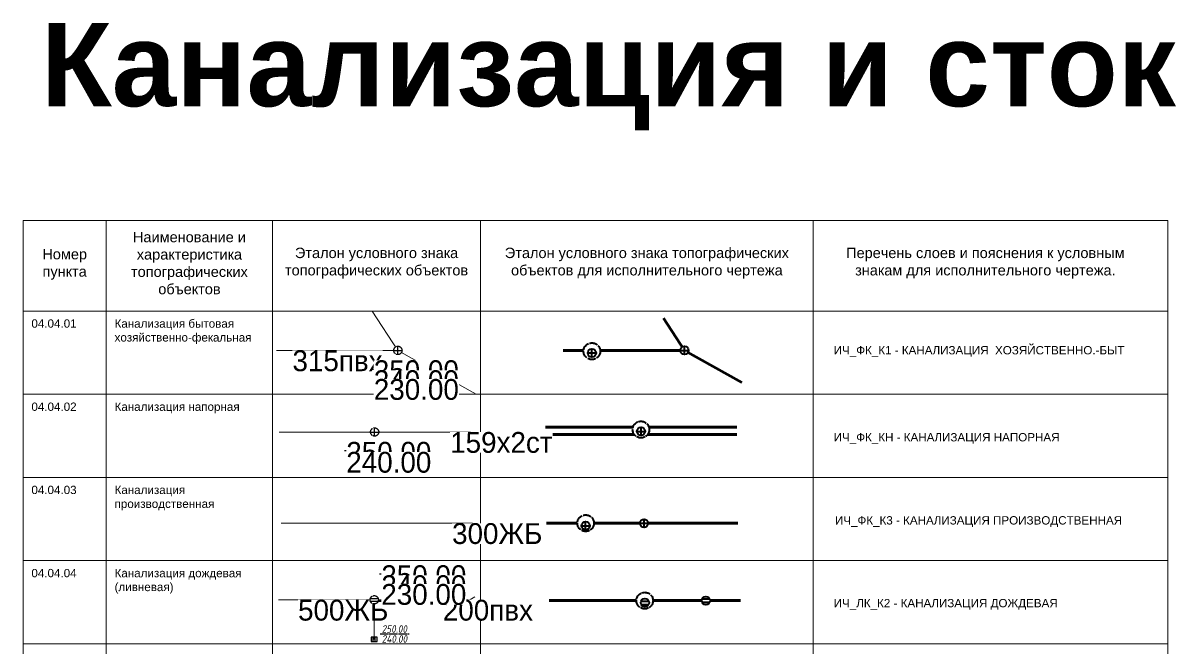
# Paper-space layout 'Канализация.' of a CAD drawing. Header units: metres. Extents: x -615 to -476, y 86 to 241.
# Drawn here: x -615 to -476.4, y 165.7 to 240.8 of the extents above; entities that cross this region are included whole.
import ezdxf
from ezdxf.enums import TextEntityAlignment as Align
from ezdxf.lldxf.tags import DXFTag

# ---------------------------------------------------------------- set-up
doc = ezdxf.new("R2018")
doc.units = ezdxf.units.M
doc.set_wipeout_variables(frame=1)
doc.linetypes.add('DOT', pattern=[0.5, 0, -0.5])
doc.linetypes.add('T_04.LINE', pattern=[1, 1, 0])
for name, color, linetype, lineweight in [('01_Оформление', 7, 'Continuous', 20), ('13_Канализация Бытовая', 22, 'Continuous', 20), ('14_Канализация Дождевая', 30, 'Continuous', 20), ('ИЧ_ЛК_К2', 30, 'Continuous', 60), ('ИЧ_ФК_К1', 22, 'Continuous', 60), ('ИЧ_ФК_К3', 22, 'Continuous', 60), ('ИЧ_ФК_КН', 22, 'Continuous', 60)]:
    doc.layers.add(name, color=color, linetype=linetype, lineweight=lineweight)
doc.styles.get("Standard").update_dxf_attribs({"font": 'isocpeur.ttf', "width": 1.1})
doc.styles.add('Д-431', font='ARIALNI.TTF')
doc.styles.add('Д-432', font='geniso.shx', dxfattribs={"oblique": 10})
doc.styles.add('Т-132', font='arial.ttf')
tags = doc.linetypes.add('T_04.04.01', pattern='A,4,-1,2,-0.5,["К",Д-431,S=0.9,R=0,X=-0.35,Y=-0.45],-0.5,2,-1', length=11).pattern_tags.tags
tags[10] = DXFTag(74, 10)
tags = doc.linetypes.add('T_04.04.02', pattern='A,4,-1,1.7,-0.8,["Кн",Д-431,S=0.9,R=0,X=-0.65,Y=-0.45],-0.7,1.7,-1', length=10.9).pattern_tags.tags
tags[10] = DXFTag(74, 10)
tags = doc.linetypes.add('T_04.04.03', pattern='A,4,-1,1.5,-1.2,["Кпр",Д-431,S=0.9,R=0,X=-1.1,Y=-0.45],-0.8,1.5,-1', length=11).pattern_tags.tags
tags[10] = DXFTag(74, 10)
tags = doc.linetypes.add('T_04.04.04', pattern='A,4,-1,2,-0.5,["Л",Д-431,S=0.9,R=0,X=-0.35,Y=-0.45],-0.5,2,-1', length=11).pattern_tags.tags
tags[10] = DXFTag(74, 10)

# ---------------------------------------------------------------- blocks, each defined once
blk = doc.blocks.new('ИГО_Канализация')
at = {"color": 0, "linetype": 'Continuous', "lineweight": -2}
for p, q in [((0, 0), (0, 0.5)), ((-0.5, 0), (0, 0)), ((0, 0), (0.5, 0)), ((0, -0.5), (0, 0))]:
    blk.add_line(p, q, dxfattribs=at)
blk.add_circle((0, 0), 0.5, dxfattribs=at)
blk.add_wipeout([(0.5, 0), (0.5, 0.05), (0.49, 0.1), (0.48, 0.15), (0.46, 0.19), (0.44, 0.24), (0.42, 0.28), (0.39, 0.32), (0.35, 0.35), (0.32, 0.39), (0.28, 0.42), (0.24, 0.44), (0.19, 0.46), (0.15, 0.48), (0.1, 0.49), (0.05, 0.5), (0, 0.5), (-0.05, 0.5), (-0.1, 0.49), (-0.15, 0.48), (-0.19, 0.46), (-0.24, 0.44), (-0.28, 0.42), (-0.32, 0.39), (-0.35, 0.35), (-0.39, 0.32), (-0.42, 0.28), (-0.44, 0.24), (-0.46, 0.19), (-0.48, 0.15), (-0.49, 0.1), (-0.5, 0.05), (-0.5, 0), (-0.5, -0.05), (-0.49, -0.1), (-0.48, -0.15), (-0.46, -0.19), (-0.44, -0.24), (-0.42, -0.28), (-0.39, -0.32), (-0.35, -0.35), (-0.32, -0.39), (-0.28, -0.42), (-0.24, -0.44), (-0.19, -0.46), (-0.15, -0.48), (-0.1, -0.49), (-0.05, -0.5), (0, -0.5), (0.05, -0.5), (0.1, -0.49), (0.15, -0.48), (0.19, -0.46), (0.24, -0.44), (0.28, -0.42), (0.32, -0.39), (0.35, -0.35), (0.39, -0.32), (0.42, -0.28), (0.44, -0.24), (0.46, -0.19), (0.48, -0.15), (0.49, -0.1), (0.5, -0.05)], dxfattribs=at)
for p, q in [((-0.5, 0), (0.5, 0)), ((0, 0), (0, 0.5)), ((-0.5, 0), (0, 0)), ((-0.5, 0), (0, 0)), ((0, 0), (0.5, 0)), ((0, -0.5), (0, 0)), ((0, 0), (0.5, 0))]:
    blk.add_line(p, q, dxfattribs=at)
blk.add_circle((0, 0), 0.5, dxfattribs=at)
blk = doc.blocks.new('ИГО_Ливневка')
at = {"color": 0, "linetype": 'Continuous', "lineweight": -2}
for p, q in [((-0.46, 0.2), (0.46, 0.2)), ((-0.46, -0.2), (0.46, -0.2))]:
    blk.add_line(p, q, dxfattribs=at)
blk.add_circle((0, 0), 0.5, dxfattribs=at)
blk.add_wipeout([(0.5, 0), (0.5, 0.05), (0.49, 0.1), (0.48, 0.15), (0.46, 0.19), (0.44, 0.24), (0.42, 0.28), (0.39, 0.32), (0.35, 0.35), (0.32, 0.39), (0.28, 0.42), (0.24, 0.44), (0.19, 0.46), (0.15, 0.48), (0.1, 0.49), (0.05, 0.5), (0, 0.5), (-0.05, 0.5), (-0.1, 0.49), (-0.15, 0.48), (-0.19, 0.46), (-0.24, 0.44), (-0.28, 0.42), (-0.32, 0.39), (-0.35, 0.35), (-0.39, 0.32), (-0.42, 0.28), (-0.44, 0.24), (-0.46, 0.19), (-0.48, 0.15), (-0.49, 0.1), (-0.5, 0.05), (-0.5, 0), (-0.5, -0.05), (-0.49, -0.1), (-0.48, -0.15), (-0.46, -0.19), (-0.44, -0.24), (-0.42, -0.28), (-0.39, -0.32), (-0.35, -0.35), (-0.32, -0.39), (-0.28, -0.42), (-0.24, -0.44), (-0.19, -0.46), (-0.15, -0.48), (-0.1, -0.49), (-0.05, -0.5), (0, -0.5), (0.05, -0.5), (0.1, -0.49), (0.15, -0.48), (0.19, -0.46), (0.24, -0.44), (0.28, -0.42), (0.32, -0.39), (0.35, -0.35), (0.39, -0.32), (0.42, -0.28), (0.44, -0.24), (0.46, -0.19), (0.48, -0.15), (0.49, -0.1), (0.5, -0.05)], dxfattribs=at)
for p, q in [((-0.46, 0.2), (0.46, 0.2)), ((-0.46, -0.2), (0.46, -0.2))]:
    blk.add_line(p, q, dxfattribs=at)
blk.add_circle((0, 0), 0.5, dxfattribs=at)
blk = doc.blocks.new('*U77')
at = {"color": 0, "lineweight": 30, "flags": 106}
blk.add_attdef('d-', text='', height=0.9, dxfattribs=at).set_placement((0, 0), align=Align.MIDDLE_CENTER)
blk = doc.blocks.new('*U76')
at = {"color": 0, "lineweight": 30, "flags": 106}
blk.add_attdef('d-', text='', height=0.9, dxfattribs=at).set_placement((0, 0), align=Align.MIDDLE_CENTER)
blk = doc.blocks.new('*U74')
at = {"color": 0, "lineweight": 30, "flags": 106}
blk.add_attdef('d-', text='', height=0.9, dxfattribs=at).set_placement((0, 0), align=Align.MIDDLE_CENTER)
blk = doc.blocks.new('*U73')
at = {"color": 0, "lineweight": 30, "flags": 106}
blk.add_attdef('d-', text='', height=0.9, dxfattribs=at).set_placement((0, 0), align=Align.MIDDLE_CENTER)
blk = doc.blocks.new('*U70')
at = {"color": 0, "lineweight": 30, "flags": 106}
blk.add_attdef('d-', text='', height=0.9, dxfattribs=at).set_placement((0, 0), align=Align.MIDDLE_CENTER)
blk = doc.blocks.new('T_04.01.04')
at = {"color": 0, "linetype": 'DOT', "lineweight": 0, "ltscale": 10}
blk.add_wipeout([(-0.1, 0.49), (-0.19, 0.46), (-0.28, 0.42), (-0.35, 0.35), (-0.42, 0.28), (-0.46, 0.19), (-0.49, 0.1), (-0.5, 0), (-0.49, -0.1), (-0.46, -0.19), (-0.42, -0.28), (-0.35, -0.35), (-0.28, -0.42), (-0.19, -0.46), (-0.1, -0.49), (0, -0.5), (0.1, -0.49), (0.19, -0.46), (0.28, -0.42), (0.35, -0.35), (0.42, -0.28), (0.46, -0.19), (0.49, -0.1), (0.5, 0), (0.49, 0.1), (0.46, 0.19), (0.42, 0.28), (0.35, 0.35), (0.28, 0.42), (0.19, 0.46), (0.1, 0.49), (0, 0.5)], dxfattribs=at)
at = {"color": 0, "linetype": 'T_04.LINE', "lineweight": -2}
for p, q in [((-0.47, 0.16), (0.47, 0.16)), ((-0.47, -0.16), (0.47, -0.16))]:
    blk.add_line(p, q, dxfattribs=at)
blk.add_circle((0, 0), 0.5, dxfattribs=at)
blk = doc.blocks.new('*U38')
at = {"color": 0, "linetype": 'T_04.LINE', "lineweight": -2}
blk.add_line((0.65, 3.11), (4.15, 3.11), dxfattribs=at)
blk.add_blockref('T_04.01.04', (0, 0), dxfattribs=at)
at = {"color": 0, "linetype": 'T_04.LINE', "lineweight": -2, "oblique": 10, "flags": 104}
for tag, p in [('Z', (0.85, 4.16)), ('Z1', (0.85, 2.96)), ('Z2', (0.85, 1.91))]:
    blk.add_attdef(tag, text='', height=0.9, dxfattribs=at).set_placement(p, align=Align.TOP_LEFT)
blk.add_attdef('Z3', text='', height=0.9, dxfattribs=at).set_placement((0.85, 0.86), align=Align.TOP_LEFT)
blk = doc.blocks.new('T_04.01.03')
at = {"color": 0, "linetype": 'DOT', "lineweight": 0, "ltscale": 10}
blk.add_wipeout([(-0.1, 0.49), (-0.19, 0.46), (-0.28, 0.42), (-0.35, 0.35), (-0.42, 0.28), (-0.46, 0.19), (-0.49, 0.1), (-0.5, 0), (-0.49, -0.1), (-0.46, -0.19), (-0.42, -0.28), (-0.35, -0.35), (-0.28, -0.42), (-0.19, -0.46), (-0.1, -0.49), (0, -0.5), (0.1, -0.49), (0.19, -0.46), (0.28, -0.42), (0.35, -0.35), (0.42, -0.28), (0.46, -0.19), (0.49, -0.1), (0.5, 0), (0.49, 0.1), (0.46, 0.19), (0.42, 0.28), (0.35, 0.35), (0.28, 0.42), (0.19, 0.46), (0.1, 0.49), (0, 0.5)], dxfattribs=at)
at = {"color": 0, "linetype": 'T_04.LINE', "lineweight": -2}
for p, q in [((-0.5, 0), (0.5, 0)), ((0, -0.5), (0, 0.5))]:
    blk.add_line(p, q, dxfattribs=at)
blk.add_circle((0, 0), 0.5, dxfattribs=at)
blk = doc.blocks.new('*U37')
at = {"color": 0, "linetype": 'T_04.LINE', "lineweight": -2}
blk.add_line((-3.61, -2.24), (-0.11, -2.24), dxfattribs=at)
at = {"color": 0, "linetype": 'T_04.LINE', "lineweight": -2, "oblique": 10, "flags": 104}
for tag, p in [('Z', (-3.41, -1.19)), ('Z1', (-3.41, -2.39)), ('Z2', (-3.41, -3.44)), ('Z3', (-3.41, -4.49))]:
    blk.add_attdef(tag, text='', height=0.9, dxfattribs=at).set_placement(p, align=Align.TOP_LEFT)
at = {"color": 0, "linetype": 'T_04.LINE', "lineweight": -2}
blk.add_blockref('T_04.01.03', (0, 0), dxfattribs=at)
blk = doc.blocks.new('*U36')
at = {"color": 0, "linetype": 'T_04.LINE', "lineweight": -2}
blk.add_line((-3.08, -2.24), (0.42, -2.24), dxfattribs=at)
at = {"color": 0, "linetype": 'T_04.LINE', "lineweight": -2, "oblique": 10, "flags": 104}
for tag, p in [('Z', (-2.88, -1.19)), ('Z1', (-2.88, -2.39)), ('Z2', (-2.88, -3.44)), ('Z3', (-2.88, -4.49))]:
    blk.add_attdef(tag, text='', height=0.9, dxfattribs=at).set_placement(p, align=Align.TOP_LEFT)
at = {"color": 0, "linetype": 'T_04.LINE', "lineweight": -2}
blk.add_blockref('T_04.01.03', (0, 0), dxfattribs=at)
blk = doc.blocks.new('*U179')
at = {"color": 0, "linetype": 'DOT', "lineweight": 0, "ltscale": 10}
blk.add_wipeout([(-0.2, 0.98), (-0.38, 0.92), (-0.56, 0.83), (-0.71, 0.71), (-0.83, 0.56), (-0.92, 0.38), (-0.98, 0.2), (-1, 0), (-0.98, -0.2), (-0.92, -0.38), (-0.83, -0.56), (-0.71, -0.71), (-0.56, -0.83), (-0.38, -0.92), (-0.2, -0.98), (0, -1), (0.2, -0.98), (0.38, -0.92), (0.56, -0.83), (0.71, -0.71), (0.83, -0.56), (0.92, -0.38), (0.98, -0.2), (1, 0), (0.98, 0.2), (0.92, 0.38), (0.83, 0.56), (0.71, 0.71), (0.56, 0.83), (0.38, 0.92), (0.2, 0.98), (0, 1)], dxfattribs=at)
at = {"color": 0, "linetype": 'T_04.LINE', "lineweight": 40}
blk.add_circle((0, 0), 1, dxfattribs=at)
blk = doc.blocks.new('*U180')
at = {"color": 0, "linetype": 'DOT', "lineweight": 0, "ltscale": 10}
blk.add_wipeout([(-0.2, 0.98), (-0.38, 0.92), (-0.56, 0.83), (-0.71, 0.71), (-0.83, 0.56), (-0.92, 0.38), (-0.98, 0.2), (-1, 0), (-0.98, -0.2), (-0.92, -0.38), (-0.83, -0.56), (-0.71, -0.71), (-0.56, -0.83), (-0.38, -0.92), (-0.2, -0.98), (0, -1), (0.2, -0.98), (0.38, -0.92), (0.56, -0.83), (0.71, -0.71), (0.83, -0.56), (0.92, -0.38), (0.98, -0.2), (1, 0), (0.98, 0.2), (0.92, 0.38), (0.83, 0.56), (0.71, 0.71), (0.56, 0.83), (0.38, 0.92), (0.2, 0.98), (0, 1)], dxfattribs=at)
at = {"color": 0, "linetype": 'T_04.LINE', "lineweight": 40}
blk.add_circle((0, 0), 1, dxfattribs=at)
blk = doc.blocks.new('*U181')
at = {"color": 0, "linetype": 'DOT', "lineweight": 0, "ltscale": 10}
blk.add_wipeout([(-0.2, 0.98), (-0.38, 0.92), (-0.56, 0.83), (-0.71, 0.71), (-0.83, 0.56), (-0.92, 0.38), (-0.98, 0.2), (-1, 0), (-0.98, -0.2), (-0.92, -0.38), (-0.83, -0.56), (-0.71, -0.71), (-0.56, -0.83), (-0.38, -0.92), (-0.2, -0.98), (0, -1), (0.2, -0.98), (0.38, -0.92), (0.56, -0.83), (0.71, -0.71), (0.83, -0.56), (0.92, -0.38), (0.98, -0.2), (1, 0), (0.98, 0.2), (0.92, 0.38), (0.83, 0.56), (0.71, 0.71), (0.56, 0.83), (0.38, 0.92), (0.2, 0.98), (0, 1)], dxfattribs=at)
at = {"color": 0, "linetype": 'T_04.LINE', "lineweight": 40}
blk.add_circle((0, 0), 1, dxfattribs=at)

psp = doc.layouts.new('Канализация.')

# ---------------------------------------------------------------- linework, layer by layer
at = {"linetype": 'T_04.LINE', "lineweight": -2}
psp.add_line((-572.11, 167.35), (-568.61, 167.35), dxfattribs=at)
psp.add_lwpolyline([(-573.2, 166.45), (-572.45, 166.45), (-572.45, 166.95), (-573.2, 166.95)], close=True, dxfattribs=at)
for points in [[(-572.95, 166.45), (-572.95, 166.95)], [(-572.7, 166.45), (-572.7, 166.95)]]:
    psp.add_lwpolyline(points, dxfattribs=at)
at = {"layer": '01_Оформление'}
for p, q in [((-615.04, 217.06), (-477.42, 217.06)), ((-615.04, 217.06), (-615.04, 206.17)), ((-605.04, 217.06), (-605.04, 206.17)), ((-585.04, 217.06), (-585.04, 206.17)), ((-560.04, 217.06), (-560.04, 206.17)), ((-520.04, 217.06), (-520.04, 206.17)), ((-477.42, 217.06), (-477.42, 206.17)), ((-477.42, 217.06), (-477.42, 206.17)), ((-615.04, 206.17), (-480.04, 206.17)), ((-615.04, 206.17), (-615.04, 86.17)), ((-615.04, 206.17), (-480.04, 206.17)), ((-615.04, 206.17), (-477.42, 206.17)), ((-605.04, 206.17), (-605.04, 86.17)), ((-585.04, 206.17), (-585.04, 86.17)), ((-560.04, 206.17), (-560.04, 86.17)), ((-520.04, 206.17), (-520.04, 86.17)), ((-477.42, 206.17), (-477.42, 86.17)), ((-615.04, 196.17), (-477.42, 196.17)), ((-615.04, 186.17), (-477.42, 186.17)), ((-615.04, 176.17), (-477.42, 176.17)), ((-615.04, 166.17), (-477.42, 166.17))]:
    psp.add_line(p, q, dxfattribs=at)
at = {"layer": '13_Канализация Бытовая', "linetype": 'T_04.04.01'}
for points in [[(-569.98, 201.44), (-573.07, 206.17)], [(-569.98, 201.44), (-560.57, 196.17)]]:
    psp.add_lwpolyline(points, dxfattribs=at)
at = {"layer": '13_Канализация Бытовая', "linetype": 'T_04.04.01', "flags": 128}
psp.add_lwpolyline([(-584.57, 201.44), (-569.98, 201.44)], dxfattribs=at)
at = {"layer": '13_Канализация Бытовая', "linetype": 'T_04.04.02'}
for points in [[(-584.26, 191.63), (-572.76, 191.63)], [(-572.76, 191.63), (-561.26, 191.63)]]:
    psp.add_lwpolyline(points, dxfattribs=at)
at = {"layer": '13_Канализация Бытовая', "linetype": 'T_04.04.03', "flags": 128}
psp.add_lwpolyline([(-583.99, 180.67), (-560.99, 180.67)], dxfattribs=at)
at = {"layer": '14_Канализация Дождевая', "linetype": 'T_04.04.04'}
for points in [[(-584.32, 171.46), (-572.82, 171.46)], [(-572.82, 171.46), (-572.82, 166.7)], [(-572.82, 171.46), (-561.32, 171.46)], [(-560.72, 171.8), (-561.32, 171.46), (-560.72, 171.12)]]:
    psp.add_lwpolyline(points, dxfattribs=at)
at = {"layer": 'ИЧ_ЛК_К2'}
for points in [[(-551.8, 171.36), (-540.3, 171.36)], [(-540.3, 171.36), (-528.8, 171.36)]]:
    psp.add_lwpolyline(points, dxfattribs=at)
at = {"layer": 'ИЧ_ФК_К1'}
for points in [[(-535.52, 201.44), (-538.04, 205.31)], [(-535.52, 201.44), (-528.61, 197.57)]]:
    psp.add_lwpolyline(points, dxfattribs=at)
at = {"layer": 'ИЧ_ФК_К1', "flags": 128}
psp.add_lwpolyline([(-550.1, 201.44), (-535.52, 201.44)], dxfattribs=at)
at = {"layer": 'ИЧ_ФК_К3', "flags": 128}
psp.add_lwpolyline([(-552.1, 180.67), (-529.1, 180.67)], dxfattribs=at)
at = {"layer": 'ИЧ_ФК_КН'}
for points in [[(-552.24, 192.22), (-540.74, 192.22)], [(-552.24, 191.34), (-540.74, 191.34)], [(-540.74, 192.22), (-529.24, 192.22)], [(-540.74, 191.34), (-529.24, 191.34)]]:
    psp.add_lwpolyline(points, dxfattribs=at)

# ---------------------------------------------------------------- block references
ref = psp.add_blockref('*U70', (-582.65, 201.44))
lines = psp.add_mtext('315пвх', dxfattribs={"color": 0, "insert": (-582.65, 201.44), "char_height": 2.5, "attachment_point": 1, "bg_fill": 3, "box_fill_scale": 1, "bg_fill_color": 256, "bg_fill_transparency": 0})
ref.add_attrib('d-', '', (-582.65, 201.44), dxfattribs={"flags": 104}).embed_mtext(lines)
ref = psp.add_blockref('*U73', (-563.69, 191.63))
lines = psp.add_mtext('159х2ст', dxfattribs={"color": 0, "insert": (-563.69, 191.63), "char_height": 2.5, "attachment_point": 1, "bg_fill": 3, "box_fill_scale": 1, "bg_fill_color": 256, "bg_fill_transparency": 0})
ref.add_attrib('d-', '', (-563.69, 191.63), dxfattribs={"flags": 104}).embed_mtext(lines)
ref = psp.add_blockref('*U74', (-563.46, 180.67))
lines = psp.add_mtext('300ЖБ', dxfattribs={"color": 0, "insert": (-563.46, 180.67), "char_height": 2.5, "attachment_point": 1, "bg_fill": 3, "box_fill_scale": 1, "bg_fill_color": 256, "bg_fill_transparency": 0})
ref.add_attrib('d-', '', (-563.46, 180.67), dxfattribs={"flags": 104}).embed_mtext(lines)
ref = psp.add_blockref('*U77', (-581.98, 171.46))
lines = psp.add_mtext('500ЖБ', dxfattribs={"color": 0, "insert": (-581.98, 171.46), "char_height": 2.5, "attachment_point": 1, "bg_fill": 3, "box_fill_scale": 1, "bg_fill_color": 256, "bg_fill_transparency": 0})
ref.add_attrib('d-', '', (-581.98, 171.46), dxfattribs={"flags": 104}).embed_mtext(lines)
ref = psp.add_blockref('*U76', (-564.57, 171.46))
lines = psp.add_mtext('200пвх', dxfattribs={"color": 0, "insert": (-564.57, 171.46), "char_height": 2.5, "attachment_point": 1, "bg_fill": 3, "box_fill_scale": 1, "bg_fill_color": 256, "bg_fill_transparency": 0})
ref.add_attrib('d-', '', (-564.57, 171.46), dxfattribs={"flags": 104}).embed_mtext(lines)

# ---------------------------------------------------------------- texts
at = {"layer": '01_Оформление', "style": 'Т-132'}
for s, insert, char_height, width, attachment_point in [('{\\fArial|b1|i0|c204|p34;Канализация и сток}', (-544.67, 234.34), 10, 154.4656, 5), ('{\\fArial|b0|i0|c204|p34;Наименование и характеристика топографических объектов}', (-595.04, 211.93), 1.25, 18, 5), ('Номер пункта', (-610.04, 211.78), 1.25, 8, 5), ('Эталон условного знака топографических объектов', (-572.54, 211.93), 1.25, 23, 5), ('Эталон условного знака топографических объектов для исполнительного чертежа', (-540.04, 211.93), 1.25, 38, 5), ('Перечень слоев и пояснения к условным знакам для исполнительного чертежа.', (-499.34, 211.93), 1.25, 38, 5), ('04.04.01', (-614.04, 205.17), 1, 8, 1), ('Канализация бытовая хозяйственно-фекальная', (-604.04, 205.17), 1, 18, 1), ('04.04.02', (-614.04, 195.17), 1, 8, 1), ('Канализация напорная', (-604.04, 195.17), 1, 18, 1), ('04.04.03', (-614.04, 185.17), 1, 8, 1), ('Канализация производственная', (-604.04, 185.17), 1, 18, 1), ('04.04.04', (-614.04, 175.17), 1, 8, 1), ('Канализация дождевая (ливневая) ', (-604.04, 175.17), 1, 18, 1)]:
    psp.add_mtext(s, dxfattribs=dict(at, insert=insert, char_height=char_height, width=width, attachment_point=attachment_point))
at = {"layer": 'ИЧ_ЛК_К2', "style": 'Т-132'}
psp.add_text('ИЧ_ЛК_К2 - КАНАЛИЗАЦИЯ ДОЖДЕВАЯ', height=1, dxfattribs=at).set_placement((-517.58, 170.56))
at = {"layer": 'ИЧ_ФК_К1', "style": 'Т-132'}
psp.add_text('ИЧ_ФК_К1 - КАНАЛИЗАЦИЯ  ХОЗЯЙСТВЕННО.-БЫТ', height=1, dxfattribs=at).set_placement((-517.58, 200.96))
at = {"layer": 'ИЧ_ФК_К3', "style": 'Т-132'}
psp.add_text('ИЧ_ФК_К3 - КАНАЛИЗАЦИЯ ПРОИЗВОДСТВЕННАЯ', height=1, dxfattribs=at).set_placement((-517.43, 180.51))
at = {"layer": 'ИЧ_ФК_КН', "style": 'Т-132'}
psp.add_text('ИЧ_ФК_КН - КАНАЛИЗАЦИЯ НАПОРНАЯ', height=1, dxfattribs=at).set_placement((-517.58, 190.5))

# ---------------------------------------------------------------- next in the draw order: block references
ref = psp.add_blockref('*U36', (-569.98, 201.44))
lines = psp.add_mtext('250.00', dxfattribs={"color": 0, "linetype": 'T_04.LINE', "lineweight": -2, "insert": (-572.87, 200.25), "char_height": 2.5, "attachment_point": 1, "bg_fill": 3, "box_fill_scale": 1, "bg_fill_color": 256, "bg_fill_transparency": 0})
ref.add_attrib('Z', '', (-572.87, 200.25), dxfattribs={"flags": 104}).embed_mtext(lines)
lines = psp.add_mtext('240.00', dxfattribs={"color": 0, "linetype": 'T_04.LINE', "lineweight": -2, "insert": (-572.87, 199.05), "char_height": 2.5, "attachment_point": 1, "bg_fill": 3, "box_fill_scale": 1, "bg_fill_color": 256, "bg_fill_transparency": 0})
ref.add_attrib('Z1', '', (-572.87, 199.05), dxfattribs={"flags": 104}).embed_mtext(lines)
lines = psp.add_mtext('230.00', dxfattribs={"color": 0, "linetype": 'T_04.LINE', "lineweight": -2, "insert": (-572.87, 198), "char_height": 2.5, "attachment_point": 1, "bg_fill": 3, "box_fill_scale": 1, "bg_fill_color": 256, "bg_fill_transparency": 0})
ref.add_attrib('Z2', '', (-572.87, 198), dxfattribs={"flags": 104}).embed_mtext(lines)
ref = psp.add_blockref('*U37', (-572.77, 191.63))
lines = psp.add_mtext('250.00', dxfattribs={"color": 0, "linetype": 'T_04.LINE', "lineweight": -2, "insert": (-576.18, 190.44), "char_height": 2.5, "attachment_point": 1, "bg_fill": 3, "box_fill_scale": 1, "bg_fill_color": 256, "bg_fill_transparency": 0})
ref.add_attrib('Z', '', (-576.18, 190.44), dxfattribs={"flags": 104}).embed_mtext(lines)
lines = psp.add_mtext('240.00', dxfattribs={"color": 0, "linetype": 'T_04.LINE', "lineweight": -2, "insert": (-576.18, 189.24), "char_height": 2.5, "attachment_point": 1, "bg_fill": 3, "box_fill_scale": 1, "bg_fill_color": 256, "bg_fill_transparency": 0})
ref.add_attrib('Z1', '', (-576.18, 189.24), dxfattribs={"flags": 104}).embed_mtext(lines)
ref = psp.add_blockref('*U38', (-572.82, 171.46))
lines = psp.add_mtext('250.00', dxfattribs={"color": 0, "linetype": 'T_04.LINE', "lineweight": -2, "insert": (-571.97, 175.61), "char_height": 2.5, "attachment_point": 1, "bg_fill": 3, "box_fill_scale": 1, "bg_fill_color": 256, "bg_fill_transparency": 0})
ref.add_attrib('Z', '', (-571.97, 175.61), dxfattribs={"flags": 104}).embed_mtext(lines)
lines = psp.add_mtext('240.00', dxfattribs={"color": 0, "linetype": 'T_04.LINE', "lineweight": -2, "insert": (-571.97, 174.41), "char_height": 2.5, "attachment_point": 1, "bg_fill": 3, "box_fill_scale": 1, "bg_fill_color": 256, "bg_fill_transparency": 0})
ref.add_attrib('Z1', '', (-571.97, 174.41), dxfattribs={"flags": 104}).embed_mtext(lines)
lines = psp.add_mtext('230.00', dxfattribs={"color": 0, "linetype": 'T_04.LINE', "lineweight": -2, "insert": (-571.97, 173.36), "char_height": 2.5, "attachment_point": 1, "bg_fill": 3, "box_fill_scale": 1, "bg_fill_color": 256, "bg_fill_transparency": 0})
ref.add_attrib('Z2', '', (-571.97, 173.36), dxfattribs={"flags": 104}).embed_mtext(lines)
at = {"layer": 'ИЧ_ЛК_К2', "lineweight": 20}
psp.add_blockref('*U181', (-540.3, 171.36), dxfattribs=at)
at = {"layer": 'ИЧ_ЛК_К2', "lineweight": 40}
psp.add_blockref('ИГО_Ливневка', (-532.94, 171.36), dxfattribs=at)
at = {"layer": 'ИЧ_ФК_К1', "lineweight": 40}
for name, p in [('*U180', (-546.65, 201.34)), ('ИГО_Канализация', (-535.52, 201.44))]:
    psp.add_blockref(name, p, dxfattribs=at)
at = {"layer": 'ИЧ_ФК_К3', "lineweight": 40}
for name, p in [('*U179', (-547.4, 180.67)), ('ИГО_Канализация', (-540.38, 180.67))]:
    psp.add_blockref(name, p, dxfattribs=at)
at = {"layer": 'ИЧ_ФК_КН', "lineweight": 40}
psp.add_blockref('*U179', (-540.75, 191.92), dxfattribs=at)

# ---------------------------------------------------------------- next in the draw order: texts
at = {"linetype": 'T_04.LINE', "lineweight": -2, "insert": (-571.91, 168.4), "char_height": 0.9, "attachment_point": 1, "style": 'Д-432', "bg_fill": 3, "box_fill_scale": 1, "bg_fill_color": 256, "bg_fill_transparency": 0}
psp.add_mtext('250.00', dxfattribs=at)

# ---------------------------------------------------------------- next in the draw order: block references
at = {"layer": 'ИЧ_ЛК_К2', "lineweight": 40}
psp.add_blockref('ИГО_Ливневка', (-540.28, 171.11), dxfattribs=at)
at = {"layer": 'ИЧ_ФК_К1', "lineweight": 40}
psp.add_blockref('ИГО_Канализация', (-546.65, 201.13), dxfattribs=at)
at = {"layer": 'ИЧ_ФК_К3', "lineweight": 40}
psp.add_blockref('ИГО_Канализация', (-547.4, 180.36), dxfattribs=at)
at = {"layer": 'ИЧ_ФК_КН', "lineweight": 40}
psp.add_blockref('ИГО_Канализация', (-540.74, 191.71), dxfattribs=at)

# ---------------------------------------------------------------- next in the draw order: texts
at = {"linetype": 'T_04.LINE', "lineweight": -2, "insert": (-571.91, 167.2), "char_height": 0.9, "attachment_point": 1, "style": 'Д-432', "bg_fill": 3, "box_fill_scale": 1, "bg_fill_color": 256, "bg_fill_transparency": 0}
psp.add_mtext('240.00', dxfattribs=at)

doc.saveas('drawing.dxf')
